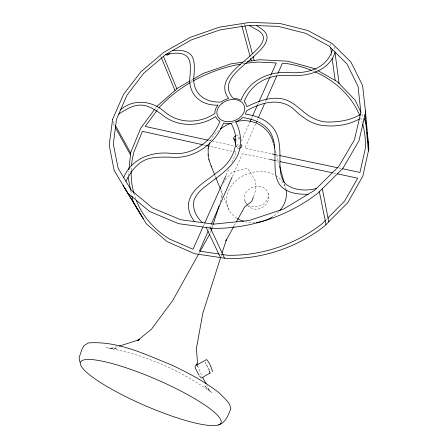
<?xml version="1.0" encoding="UTF-8"?>
<svg xmlns="http://www.w3.org/2000/svg" width="448" height="448" viewBox="0 0 448 448"><rect width="100%" height="100%" fill="white"/><g stroke="black" fill="none" stroke-linecap="round" stroke-linejoin="round"><path stroke-width="0.34" stroke-dasharray="2.24 1.68" d="M128.184 175.907L128.71 171.153M221.021 256.323L221.654 254.335M210.263 233.246L210.974 231.05M212.19 227.259L212.895 225.086M220.377 201.902L222.298 195.938L221.844 197.338L221.049 189.19M253.574 196.437L255.214 191.498L255.511 181.177L247.845 168.286L232.837 171.702L225.63 179.127L223.457 183.137M208.684 230.065L209.244 228.788M209.53 228.15L210.935 224.963M232.35 176.512L242.491 153.563L269.08 159.247M255.573 123.962L244.854 148.221L271.415 153.81M257.27 120.131L257.83 118.854M265.166 102.256L266.011 100.341M203.286 226.285L204.428 223.731M226.117 175.213L229.253 168.19M231.823 162.445L236.387 152.23L209.149 146.177M239.618 145.006L238.767 146.91L212.811 141.232M241.326 141.193L249.85 122.114M251.558 118.3L252.409 116.396M257.522 104.95L258.658 102.407M270.312 76.339L270.883 75.068M234.321 225.557L235.654 223.149M198.8 253.725L199.814 251.899M210.235 140.874L214.222 134.641L218.439 130.575M157.086 110.298L158.312 108.629M155.21 108.612L156.038 107.492M325.92 219.89L326.894 218.915M191.195 80.304L192.987 79.279M231.868 123.049L234.438 122.097M117.242 346.668L110.068 348.667L117.191 348.51L106.4 347.788C144.346 354.234 180.835 370.311 212.005 392.778L204.372 385.633L209.882 391.188L206.679 385.017M244.446 61.908L245.818 61.706M219.884 254.134L221.934 254.436M276.186 154.812L278.908 155.383M338.845 167.994L341.572 168.566M275.895 160.703L278.622 161.286M333.838 173.09L335.882 173.533M208.712 140.336L212.128 141.081M203.7 144.967L205.744 145.421M250.432 207.603C259.297 213.186 271.65 203.454 268.134 193.542M316.109 69.569L317.302 70.246M248.702 206.399L248.242 206.08L250.818 207.866M247.839 205.677L245.851 203.112L244.434 199.455M113.266 123.805L114.957 126.851M113.165 121.38L114.85 124.432M361.866 114.19L363.345 117.275M209.289 370.922L205.24 362.466L209.356 369.712M197.422 365.758L202.188 376.382M197.282 365.506L197.747 366.593M160.591 55.894L161.123 57.176M214.894 175.347L215.678 177.268M220.646 189.454L222.998 195.227M224.039 197.792L229.006 209.972M236.23 145.527L236.673 146.81M236.001 135.744A2.694 2.072 -19.4 0 1 239.008 137.11L239.652 139.042M241.433 24.422L241.802 25.771M275.52 150.786L278.802 162.887M278.981 163.559L279.53 165.581M284.631 184.402L285.729 188.434M244.44 23.94L244.793 25.267M130.85 190.82L131.695 194.886M330.154 43.736L330.534 46.502M331.481 53.43L331.957 56.89M334.27 46.81L334.634 49.577M239.008 137.11A2.694 2.072 -19.4 0 1 236.807 139.826M246.982 204.002A12.236 10.002 -18.8 0 1 253.355 187.034A12.236 10.002 -18.8 0 1 268.111 197.26A12.236 10.002 -18.8 0 1 249.278 205.587M278.712 211.753A30.481 24.92 -18.8 0 1 273.162 216.39M254.755 222.555A30.481 24.92 -18.8 0 1 245.678 221.833M236.869 218.254A30.481 24.92 -18.8 0 1 233.498 183.226A30.481 24.92 -18.8 0 1 275.201 175.274M275.8 175.627A30.481 24.92 -18.8 0 1 285.751 188.479M238.963 148.282A2.649 2.055 -19.3 0 1 236.656 146.266A2.649 2.055 -19.3 0 1 239.506 144.026M135.733 198.934A119.56 93.671 -18.8 0 1 134.193 194.314M131.186 170.307A119.56 93.671 -18.8 0 1 131.286 168.207M190.691 82.404A119.56 93.671 -18.8 0 1 192.489 81.368M242.592 63.784A119.56 93.671 -18.8 0 1 243.97 63.571M313.113 70.997A119.56 93.671 -18.8 0 1 314.406 71.551M360.618 117.751A119.56 93.671 -18.8 0 1 362.365 122.965"/><path stroke-width="0.67" d="M208.146 148.512L209.619 142.867M128.862 169.798L130.805 152.264L140.734 128.201L154.386 109.732M220.595 257.65L202.804 313.331L196.431 348.326L197.602 364.56M222.079 253.014L226.313 239.753L225.982 240.61L233.985 226.162M210.37 372.887L201.398 378.028M211.187 230.384L212.038 227.735M213.108 224.426L219.094 205.873M253.366 197.053L251.765 201.393L244.658 206.898L236.32 221.945M335.143 52.158C328.927 71.602 306.835 76.866 288.702 75.494C269.668 73.808 251.037 83.014 244.21 101.64L245.644 103.247L246.887 106.658C258.53 100.951 272.037 95.676 285.062 99.562C292.342 101.993 298.049 107.274 303.867 112.05C310.145 117.309 317.716 121.201 325.959 121.957C337.669 122.382 350.196 120.501 360.349 114.531M332.5 49.526C327.074 68.835 306.88 73.892 289.218 72.537C268.996 70.991 248.718 80.478 241.069 100.173L236.354 98.482L233.302 98.353C217.347 81.362 244.406 66.041 254.783 55.451C260.014 50.361 266.739 44.968 267.131 37.094C266.577 31.164 260.848 28.622 256.586 25.598M208.118 231.336L199.388 251.098L219.201 254.033M211.221 224.325L232.07 177.15M256.138 122.685L256.704 121.408M258.395 117.578L264.6 103.533M266.297 99.702L276.735 76.082M277.861 73.528L282.374 63.314L286.692 63.543A119.56 93.671 -18.8 0 1 311.847 70.476M203 226.923L193.015 249.262L169.4 238.98A119.56 93.671 -18.8 0 1 136.226 200.234M204.714 223.093L225.831 175.851M250.135 121.481L251.272 118.938M252.694 115.758L257.242 105.582M258.944 101.769L270.032 76.972M271.169 74.43L276.282 62.983L259.045 62.059A119.56 93.671 -18.8 0 0 244.653 63.465M125.955 181.35C130.525 172.144 136.937 162.809 147.028 159.219C154.661 156.666 162.809 157.142 170.733 157.153C193.889 159.477 215.051 144.189 223.541 123.082L228.9 123.67L231.078 123.329C241.382 141.204 233.811 161.162 217.493 172.026C206.494 181.334 189.874 188.776 188.356 204.893A37.274 30.262 -22.2 0 0 192.774 218.977L194.359 221.553M123.682 177.582C131.622 158.206 152.152 151.155 171.629 153.418C193.542 155.725 212.033 141.002 219.985 121.29L218.21 120.176L216.093 117.65L215.695 116.564C199.298 127.282 176.971 127.378 161.778 114.464C156.29 110.723 150.713 106.63 144.049 105.358C134.697 103.818 126.134 109.189 118.72 114.162M198.458 254.335L172.676 300.58L151.458 329.224L137.172 340.833L139.53 339.623L119.202 346.119M200.155 251.289L209.653 234.254M156.671 110.852L145.197 126.431L208.029 140.185M325.433 220.382L322.022 223.804A119.56 93.671 -18.8 0 1 227.399 255.242L222.617 254.537M327.869 217.935L344.613 201.124L357.7 178.192L337.249 173.824M156.867 106.372L178.074 87.836L190.002 80.987M165.754 54.443L143.825 73.164L127.025 95.099L116.53 119.19L113.333 144.144L118.177 168.431L131.348 190.316L152.522 207.984L180.611 219.716L213.696 224.14L249.116 220.517L283.758 208.936L314.502 190.389L338.666 166.617L354.402 139.849L360.842 112.437L358.086 86.554L346.987 63.958L328.899 45.937L305.458 33.281L278.37 26.393L249.312 25.329L219.873 29.921L191.548 39.805L165.754 54.443C173.102 53.211 183.07 51.206 188.35 57.954C191.134 63.05 190.26 69.082 190.165 74.648C187.27 93.016 199.22 105.549 217.784 105.185L218.002 104.978L215.97 108.102L214.928 111.406L214.95 113.411C199.746 123.743 178.864 124.029 164.668 111.821C152.18 100.744 134.215 98.431 120.758 109.486M359.302 119C347.446 125.77 331.834 127.422 318.472 124.762C310.139 122.646 303.055 117.555 296.677 111.978C282.598 96.606 262.825 101.64 246.658 110.751L245.336 114.066C258.39 115.842 272.658 122.153 277.318 135.464C280.358 144.334 279.905 153.826 279.955 163.061C280.084 170.537 280.442 179.071 286.3 184.526C294.818 190.635 306.622 191.173 316.462 188.457M220.416 128.867L226.727 124.953L231.224 123.284M193.581 78.938L203.123 73.461L230.703 63.913L243.068 62.104M166.802 55.401L169.859 53.665M218.467 424.934A76.546 14.263 23.4 0 0 133.728 370.44A76.546 14.263 23.4 0 0 100.005 382.222A76.546 14.263 23.4 0 0 218.467 424.934C225.719 422.778 228.452 414.898 230.838 408.47C229.768 401.727 223.77 398.003 219.587 393.215C205.15 381.735 188.726 373.201 172.172 365.238C145.538 354.536 117.695 340.642 88.211 342.955L83.815 345.8L82.012 349.216L79.117 357.65L79.946 362.258M235.105 121.99C251.39 116.973 269.466 126.448 273.364 142.99M247.195 61.505L259.426 59.718L287.818 61.214L314.322 68.55L315.515 69.227M172.586 50.568C179.301 49.874 187.662 50.03 191.951 56.123C195.026 61.561 194.27 68.023 194.135 74.01C191.285 91.969 203.14 102.822 220.954 102.054L224.381 99.994L228.676 98.459C214.822 80.214 241.158 65.05 252.218 53.984C256.833 49.392 263.049 44.738 263.553 37.722C262.55 30.436 254.094 29.232 249.312 25.329M308.101 194.247C297.696 194.561 285.342 193.049 279.009 183.725C274.501 175.991 274.977 166.746 274.971 158.11C275.01 149.419 274.876 140.252 270.486 132.479C264.634 122.903 253.17 119.146 242.648 117.533L241.013 119.118L235.794 121.968C242.178 134.204 242.704 149.94 234.114 161.28C227.819 169.837 219.094 176.081 210.638 182.325C204.254 187.275 196.952 192.226 194.057 200.138C192.013 208.41 196.302 217.386 202.614 222.656M272.098 153.95L275.503 154.666M279.591 155.529L337.484 167.709M342.255 168.711L359.962 172.435L365.254 148.865A119.56 93.671 -18.8 0 0 362.734 124.264M269.758 159.393L275.212 160.558M279.983 161.577L332.478 172.799M203.017 144.816L142.414 131.337L133.846 152.225A119.56 93.671 -18.8 0 0 131.505 165.407M206.422 145.572L209.149 146.177M318.494 70.924L337.282 81.62L355.046 99.994L360.976 112.336M200.833 377.563L199.539 375.917M198.957 375.043L195.927 369.348L195.087 366.906L195.154 365.831L206.679 359.554C209.698 362.835 211.176 367.478 212.638 371.627M122.976 185.181L141.719 216.126M124.628 187.964L143.326 218.826M115.293 127.462L130.514 154.868M115.528 125.653L130.71 153.104M202.826 377.614L206.035 383.785M363.938 118.507L365.719 122.214M206.136 227.416L220.472 257.572M210.442 227.998L224.51 258.177M197.142 365.131L196.582 363.882L197.047 364.963M161.392 57.814L175.011 90.513M163.374 56.123L176.882 88.883M214.637 174.703L211.114 165.956M215.942 177.912L220.382 188.81M208.146 148.014L208.225 156.313L209.087 160.076M235.34 135.99A2.694 2.072 -19.4 0 0 233.806 138.46L235.788 144.239M208.908 159.544L211.299 166.488M209.289 370.922L209.916 373.178M241.982 26.449L250.034 56.174M250.583 58.201L251.317 60.9M273.694 144.066L274.786 148.098M279.709 166.253L284.088 182.386M244.972 25.934L252.392 53.838M253.103 56.498L254.162 60.486M128.033 177.262L130.71 190.142M131.975 196.241L133.101 201.662L146.25 223.731L167.126 241.651L194.622 253.708L226.862 258.53A123.021 96.41 -18.8 0 0 324.47 226.122L347.743 202.698L362.824 176.154L368.883 148.809L368.043 141.21M319.346 191.66L326.01 224.571M322.314 188.731L328.765 221.799M330.63 47.197L331.386 52.735M332.147 58.274L335.194 80.427M334.998 52.349L339.091 83.49M366.016 122.83L366.24 124.869M366.542 127.596L366.766 129.634M367.069 132.356L367.293 134.4M367.595 137.122L367.892 139.849M365.406 110.779L368.721 147.336M365.036 114.649L368.385 151.066M208.163 154.689L208.163 155.232M241.248 144.57A2.649 2.055 -19.3 0 1 241.657 146.591A2.649 2.055 -19.3 0 1 239.641 148.182M236.118 139.927A2.694 2.072 -19.4 0 1 233.806 138.46M286.048 189.745A30.481 24.92 -18.8 0 1 279.591 210.801M272.602 216.759A30.481 24.92 -18.8 0 1 256.094 222.454M243.69 221.312A30.481 24.92 -18.8 0 1 237.474 218.624M134.002 193.642A119.56 93.671 -18.8 0 1 131.163 171.002M159.135 107.514A119.56 93.671 -18.8 0 1 190.092 82.751M193.094 81.032A119.56 93.671 -18.8 0 1 240.537 64.137M315.05 71.837A119.56 93.671 -18.8 0 1 359.593 115.186M112.605 119.297L109.206 145.118L114.106 170.285L127.641 193.021L149.514 211.422L178.612 223.675L212.946 228.34A131.337 99.204 -19.1 0 0 317.682 193.301L342.742 168.571L358.999 140.75L365.574 112.308L362.6 85.49L350.986 62.132L332.181 43.54L307.877 30.52L279.854 23.453L249.833 22.4L219.447 27.166L190.221 37.363L163.593 52.466L140.93 71.77L123.53 94.41L112.605 119.297M222.152 103.298L219.643 105.689A14.28 10.662 -19.3 0 0 227.97 121.727A14.28 10.662 -19.3 0 0 244.356 106.131A14.28 10.662 -19.3 0 0 222.152 103.298"/></g></svg>
